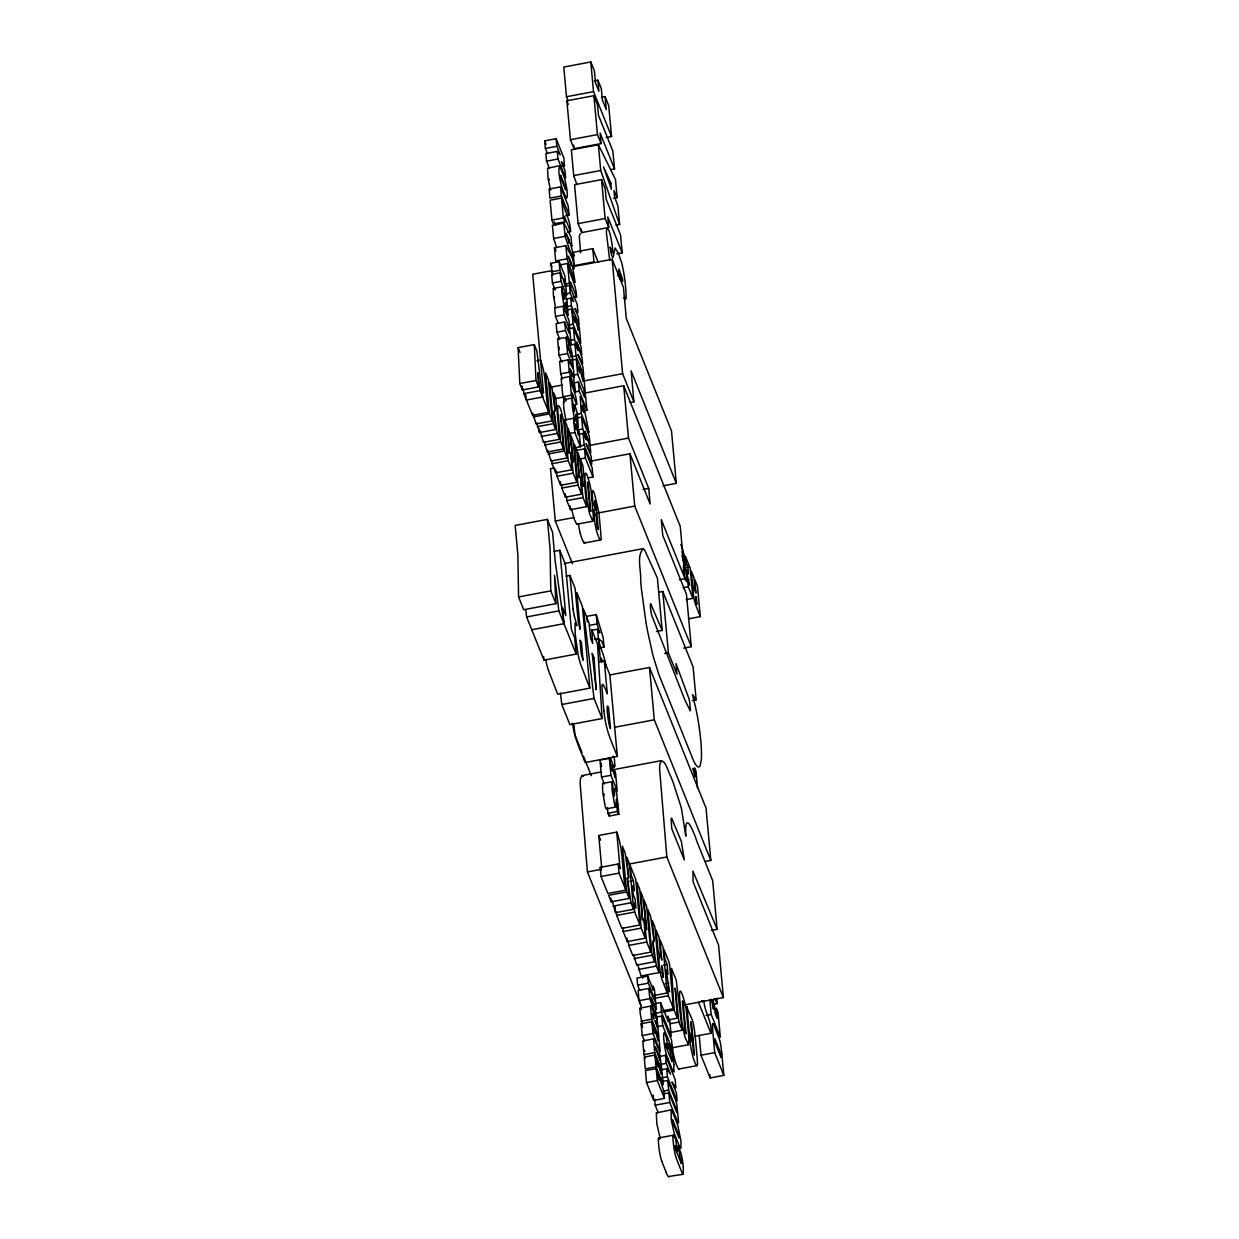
<?xml version="1.0" encoding="UTF-8"?>
<svg xmlns="http://www.w3.org/2000/svg" width="1239" height="1239" viewBox="0 0 1239 1239"><rect width="100%" height="100%" fill="white"/><g stroke="black" fill="none" stroke-linecap="round" stroke-linejoin="round"><path stroke-width="1.5" d="M559.099 347.09L559.378 349.413M567.648 345.619L569.057 350.575L568.593 347.4A12.297 1.688 79.3 0 0 568.066 345.991L567.834 345.433M672.514 1119.855L673.056 1122.968A24.734 3.407 79.3 0 0 673.722 1124.702L678.554 1136.752A32.741 4.507 79.3 0 0 679.065 1137.929L678.864 1135.311A32.353 4.445 79.3 0 0 678.12 1133.375L673.443 1121.713A26.329 3.624 79.3 0 0 672.762 1120.087L672.607 1119.839M554.391 296.973L554.452 297.98M568.051 315L567.028 300.69L564.55 292.931L564.117 296.353A94.118 12.948 79.3 0 0 564.086 297.825A13.552 1.859 79.3 0 1 564.024 299.28L563.048 295.3M614.064 767.111L614.776 766.012M652.194 1013.781L653.851 1019.139L653.387 1016.445A10.47 1.44 79.3 0 0 652.984 1015.33L652.287 1013.75M609.65 814.658L609.402 816.098L618.942 814.131L616.511 791.814A12.003 1.657 79.3 0 0 615.69 789.63L614.792 788.422L614.451 794.478A19.282 2.648 79.3 0 1 614.405 796.104L612.035 781.716L612.051 788.5A44.604 6.133 79.3 0 0 612.298 791.287L614.652 804.932A12.777 1.75 79.3 0 0 615.117 806.124L615.737 807.069A7.217 0.991 79.3 0 0 616.062 806.295L616.387 799.217L617.688 804.529M569.816 350.652L569.816 350.885A12.886 1.766 79.3 0 0 569.955 352.805L571.535 356.77A12.251 1.688 79.3 0 0 571.349 354.927L570.219 351.318A6.257 0.867 79.3 0 0 569.955 350.73L569.94 350.699M560.493 414.786L560.477 415.53A30.201 4.151 79.3 0 0 560.709 418.395L563.513 448.983L547.328 452.034L544.184 441.394M682.472 1001.189L682.472 1002.428A43.195 5.947 79.3 0 0 682.735 1005.526L684.733 1027.441A37.34 5.142 79.3 0 0 685.028 1030.368L685.848 1033.93L685.926 1032.366A35.637 4.894 79.3 0 0 685.709 1029.872L683.634 1007.183A44.155 6.071 79.3 0 0 683.417 1004.999L682.55 1001.174M573.239 407.786L574.292 411.673M714.795 1038.948L714.748 1039.475A17.052 2.339 79.3 0 0 714.965 1042.386L720.974 1057.301L719.735 1050.842A28.497 3.918 79.3 0 0 719.224 1049.526L715.6 1040.497A22.457 3.082 79.3 0 0 715.011 1039.103L715.011 1039.118M565.805 189.861L565.402 187.228A22.008 3.02 79.3 0 0 564.705 185.385M661.765 965.955L661.812 967.953A26.933 3.702 79.3 0 0 661.905 969.146L662.122 971.5A11.383 1.564 79.3 0 0 662.23 972.522M590.678 511.397L590.662 510.329A29.659 4.073 79.3 0 0 590.445 507.866L588.587 487.469A39.694 5.452 79.3 0 0 588.386 485.502L587.549 482.079L587.534 483.009A35.946 4.941 79.3 0 0 587.782 485.982L589.578 505.682A31.316 4.306 79.3 0 0 589.857 508.517L590.554 511.475M594.983 500.633L594.968 501.594A34.8 4.786 79.3 0 0 595.247 504.985L595.711 510.112L592.118 510.793M625.912 297.794L625.571 299.203A13.366 1.843 79.3 0 1 624.781 299.157L623.914 297.716M617.626 275.693L618.989 268.987L622.551 279.255A5.653 0.774 79.3 0 1 622.659 280.479L622.582 281.439L619.097 273.447L619.608 278.961M577.157 523.508L576.755 524.252L592.985 521.185L593.342 516.307A63.499 8.735 79.3 0 0 593.171 514.139L591.468 495.399A55.166 7.589 79.3 0 0 591.173 492.673C591.607 489.513 584.901 463.076 584.854 477.309A63.499 8.735 79.3 0 0 585.025 479.462L586.744 498.217M668.936 1176.461L683.262 1174.278L683.308 1166.689M563.064 295.331L563.745 296.957L561.902 286.813L561.902 292.373A34.413 4.739 79.3 0 0 562.119 294.712L564.179 306.389A12.607 1.735 79.3 0 0 564.612 307.489L565.185 308.403A6.288 0.867 79.3 0 0 565.48 307.845C564.519 293.008 569.088 312.894 565.929 304.453L567.028 313.312A10.16 1.394 79.3 0 0 567.973 315.155M684.284 572.945L683.618 567.601A19.654 2.71 79.3 0 0 683.293 566.316M694.336 1054.807L694.351 1053.739A36.132 4.971 79.3 0 0 694.072 1050.502L692.074 1028.602A32.106 4.414 79.3 0 0 691.796 1025.737L690.851 1021.865M580.224 396.635L581.277 413.439L588.928 432.457C586.976 422.623 585.009 412.897 583.073 402.969A16.308 2.246 79.3 0 0 582.299 400.832L580.425 396.635M561.902 286.813L553.337 288.439L553.337 293.999A34.413 4.739 79.3 0 0 553.554 296.322L555.63 308.015M654.13 1013.92L654.037 1014.168A9.881 1.363 79.3 0 0 654.022 1015.841A9.773 1.347 79.3 0 0 653.836 1014.385L652.581 1009.274A21.884 3.005 79.3 0 0 651.575 1006.873L650.955 1006.053L640.207 1008.081A5.854 0.805 79.3 0 0 639.943 1009.646L640.052 1011.318A59.58 8.193 79.3 0 0 640.269 1013.936L642.36 1024.792M679.235 1068.622L678.972 1068.963A14.822 2.044 79.3 0 1 677.934 1068.126L677.021 1066.237A28.76 3.949 79.3 0 1 676.509 1064.951L676.014 1063.589A17.547 2.416 79.3 0 1 674.372 1058.029L673.629 1054.823A10.717 1.471 79.3 0 1 672.715 1049.975L672.25 1046.428M690.789 1021.881L690.743 1022.965A26.561 3.655 79.3 0 0 691.006 1026.248L692.756 1040.14L689.101 1031.034L686.855 1006.533C688.28 1012.944 693.035 1018.179 693.964 1027.363A13.985 1.92 79.3 0 1 694.816 1032.97A47.407 6.52 79.3 0 1 695.249 1036.997L696.798 1053.8A96.859 13.319 79.3 0 1 697.263 1059.345L697.48 1062.845A9.478 1.301 79.3 0 1 697.371 1064.766L696.984 1065.571M557.937 338.51L567.106 337.519A12.266 1.688 79.3 0 1 567.447 338.293A6.985 0.96 79.3 0 1 567.787 339.238L568.453 342.196A15.968 2.199 79.3 0 1 568.856 345.232A19.096 2.633 79.3 0 1 568.794 343.807L568.995 342.119L571.845 352.31A54.748 7.527 79.3 0 1 572.17 355.485L573.301 367.735L567.586 353.518L566.765 344.504A42.56 5.854 79.3 0 1 566.331 339.114M578.272 427.47L577.374 413.439L574.85 405.37L574.416 408.793A94.118 12.948 79.3 0 0 574.385 410.248A13.552 1.859 79.3 0 1 574.307 411.72M611.973 781.716L602.557 783.482L602.634 790.281A44.604 6.133 79.3 0 0 602.882 793.053L605.236 806.697A12.777 1.75 79.3 0 0 605.701 807.905L606.32 808.85L615.737 807.069M566.595 336.807L566.517 336.853A8.023 1.1 79.3 0 0 566.362 339.192M668.642 1177.05L667.651 1175.718A49.916 6.861 79.3 0 1 666.164 1172.28M671.12 1109.896L671.259 1119.979L674.109 1132.942A52.503 7.217 79.3 0 0 674.744 1134.614L679.189 1145.688A45.471 6.257 79.3 0 0 679.87 1147.237L680.923 1148.228L680.985 1141.32L677.779 1125.26A52.503 7.217 79.3 0 0 677.144 1123.587L672.7 1112.514A45.471 6.257 79.3 0 0 672.018 1110.965L671.12 1109.896L656.298 1112.916L656.856 1123.866L659.551 1135.683A52.503 7.217 79.3 0 0 660.186 1137.371L660.449 1138.052M565.604 196.784A37.247 5.126 79.3 0 0 566.331 198.488C568.902 196.072 565.836 183.326 564.365 177.673A42.126 5.792 79.3 0 0 563.668 175.799L560.57 168.117A37.247 5.126 79.3 0 0 559.842 166.429C557.271 169.402 560.322 181.452 561.809 187.244A42.126 5.792 79.3 0 0 562.506 189.118L565.604 196.8M600.992 772.005L582.082 775.568L580.58 778.34A39.338 5.405 79.3 0 0 580.177 784.101L587.425 871.931L641.09 1005.418M711.465 930.381L717.133 929.312L712.688 880.697L696.938 841.544C693.143 829.929 684.207 808.912 685.817 836.155L681.342 807.828L673.18 782.49A230.191 31.656 79.3 0 0 670.702 776.295C668.828 773.554 663.887 755.016 660.015 763.379A39.338 5.405 79.3 0 0 659.613 769.125L666.845 856.954L723.375 997.565L683.665 1005.061M656.515 631.518L662.184 630.45L657.398 578.117L644.776 550.271A46.648 6.412 79.3 0 0 643.289 548.846C636.196 555.877 641.399 570.885 640.656 580.41A119.021 16.37 79.3 0 0 641.399 588.85L646.092 623.232A59.364 8.162 79.3 0 0 647.672 631.642L652.999 655.617L658.9 674.62L693.484 760.622A68.362 9.401 79.3 0 0 698.362 766.972A53.943 7.419 79.3 0 0 700.128 765.702L701.305 759.693A58.558 8.054 79.3 0 0 700.624 739.017L699.477 729.213A40.113 5.514 79.3 0 0 695.683 707.825L692.524 694.63L696.132 699.849L692.338 700.577M576.693 524.252L574.029 518.909L571.52 508.702M688.481 1044.725L688.915 1038.855A76.926 10.578 79.3 0 0 688.745 1036.873L686.84 1015.995A61.392 8.441 79.3 0 0 686.53 1012.975C687.103 1009.398 679.204 979.337 679.514 996.28A76.926 10.578 79.3 0 0 679.669 998.262L681.589 1019.139A61.392 8.441 79.3 0 0 681.899 1022.16L684.764 1036.594L688.481 1044.725L672.266 1047.776M559.269 165.794L547.561 168.241L548.087 178.679L550.348 189.397A42.126 5.792 79.3 0 0 550.674 190.248M594.302 80.876L597.895 80.194L598.917 91.314L595.494 82.812L594.41 70.933L590.802 61.95L563.776 67.045L566.502 96.735L567.942 100.328M566.502 96.735L593.512 91.64L611.555 136.507L606.15 137.529M614.529 168.953L600.094 133.053L601.054 143.585L574.044 148.68L570.436 139.697L566.873 100.793L593.884 95.697L597.492 104.68L598.468 115.258L612.887 151.143L614.529 168.953L610.92 169.619M601.519 97.339L605.112 96.657L608.721 105.64L611.555 136.507M547.437 153.59L545.377 148.463L544.68 140.843L556.125 138.691L563.776 157.709L564.504 165.685L561.236 166.305M570.436 139.697L597.446 134.602L601.054 143.585M545.377 148.463L556.822 146.295L560.276 154.86L557.287 151.406L545.841 153.559L546.538 161.178L549.311 168.086M613.553 198.333L617.146 197.651L615.489 179.454L598.375 144.777L571.365 149.857L573.719 175.597L576.863 184.596M546.538 161.178L557.984 159.01L565.634 178.029L564.938 170.424L561.468 161.782L564.504 165.685M573.719 175.597L600.729 170.502L619.608 224.46L616 225.142M569.026 214.997L568.19 205.891L560.539 186.872L549.094 189.025L549.915 198.132L561.375 195.979L569.026 214.997L565.743 215.617M622.21 252.849L620.569 235.054L606.15 199.154L605.174 188.591L601.565 179.609L574.555 184.704L578.117 223.609L581.726 232.591L608.736 227.496L607.776 216.964L622.21 252.849L616.805 253.871M570.544 231.585C570.482 219.706 563.683 209.437 561.561 198.054L550.116 200.207L551.928 220.108L553.461 223.918L564.922 221.766L564.426 216.376L570.544 231.585L567.261 232.204M551.928 220.108L563.389 217.956L564.922 221.766M567.121 258.812L555.676 260.964L554.468 247.8L565.913 245.647L567.121 258.812L575.19 282.477L572.914 269.095L572.619 265.827L573.936 268.77L572.279 250.557L570.559 243.34L571.876 246.267L571.024 236.959L563.869 223.144L552.408 225.312L553.616 238.477L556.714 247.568M578.117 223.609L605.128 218.513L608.736 227.496M553.616 238.477L565.061 236.308L573.13 259.973M592.769 248.652L593.977 261.878L574.277 265.595L573.053 252.353L592.769 248.652L598.267 262.327M552.764 275.244L550.627 263.318L559.176 261.692L564.891 275.91L565.681 284.459L563.28 278.481L563.513 281.036L565.913 287.014L566.688 295.548L560.973 281.33L560.198 272.797L551.634 274.408L552.424 282.941L555.273 290.05M559.378 265.007L567.555 263.458C569.677 274.857 576.476 285.109 576.522 296.988L573.254 297.608M551.618 270.675L532.708 274.253L543.534 392.949L541.861 388.798L542.605 397.007L526.42 400.058L525.661 394.56M572.418 266.757L612.143 259.276L623.449 287.417L626.299 318.5L671.507 430.971L676.308 483.318L663.066 485.812M551.401 271.852L559.966 270.241L562.243 277.877L560.198 272.797M552.424 282.941L560.973 281.33M564.457 284.289L569.367 283.359L570.9 287.169L570.405 281.78L576.522 296.988M564.659 286.379L569.568 285.466L577.219 304.484L577.947 312.46L574.896 308.557L578.381 317.199L579.078 324.804L571.427 305.785L570.73 298.181L565.82 299.11M565.356 293.999L570.265 293.07L573.703 301.635L570.73 298.181M563.265 306.234L564.039 314.783L569.754 329.001L568.98 320.452L563.265 306.234L554.7 307.861L555.475 316.394L558.34 323.503M566.517 306.714L571.427 305.785M566.812 309.936L571.721 309.007L573.812 318.903L575.252 322.512L574.741 316.812L578.396 330.302L577.777 323.627L579.31 327.421L580.75 343.218L573.115 324.2L571.721 309.007M555.475 316.394L564.039 314.783M564.705 322.032L565.48 330.581L571.194 344.798L569.94 331.061L568.794 328.227L569.274 333.415L564.705 322.032L556.141 323.658L556.931 332.191L559.78 339.3M568.205 325.129L573.115 324.2M568.531 328.784L573.44 327.855L581.091 346.874L581.819 354.834L576.662 341.995L582.113 358.009L582.624 363.662L577.885 354.447L582.934 367.007L583.662 374.968L576.011 355.949L574.942 344.163L570.033 345.092M556.931 332.191L565.48 330.581M523.245 388.891L523.849 393.63L532.569 415.328L548.753 412.277L540.034 390.579L537.865 372.722L538.562 386.94L522.378 389.991L519.807 383.563L518.088 347.648L534.272 344.597L536.874 351.071L542.605 397.007M571.256 340.322L574.524 339.703L578.288 350.668L574.942 344.163M558.402 338.851L558.03 338.433A8.023 1.1 79.3 0 0 557.798 340.802A42.56 5.854 79.3 0 0 558.216 346.161L559.021 355.128L567.586 353.518M536.936 360.812L540.529 360.131C546.848 376.656 544.959 395.148 548.753 412.277M571.117 356.878L576.011 355.949M568.159 359.852L569.29 372.196L575.407 390.765L573.254 375.82L574.23 377.91L573.44 369.191L568.159 359.852L559.61 361.463L560.74 373.806L562.398 378.871M571.411 360.1L576.321 359.171L578.396 369.052L579.852 372.66L579.325 366.976L582.98 380.466L582.376 373.775L583.91 377.585L585.35 393.382L577.699 374.348L576.321 359.171M560.74 373.806L569.29 372.196M519.807 383.563L535.991 380.512L538.562 386.94M572.79 375.278L577.699 374.348M576.662 404.394C576.785 394.529 571.287 386.01 569.692 376.563L561.128 378.174L562.847 396.836L563.993 399.686L572.542 398.06L572.093 393.011L576.662 404.394L573.239 405.029M550.736 387.203L562.088 385.066M582.888 381.147L622.613 373.667L633.919 401.808L630.14 402.52M573.502 383.021L578.412 382.092L584.529 397.316L584.018 391.772L585.551 395.582L586.899 410.233L583.615 410.837M523.849 393.63L540.034 390.579M574.338 392.128L579.248 391.199L586.899 410.233M562.847 396.836L571.411 395.226L572.542 398.06M555.63 398.555L563.187 397.13M584.003 393.212L623.713 385.716L680.242 526.343L685.028 578.69L679.359 579.759M533.219 416.939L549.404 413.888L552.207 420.873L536.022 423.924L532.878 413.207M576.367 414.368L581.277 413.439M573.688 448.007L580.533 446.721L579.171 431.915L578.04 429.066L578.613 435.338L575.779 424.172L576.259 429.499L575.175 426.805L573.518 418.255L564.953 419.882L565.278 423.428M576.708 418.023L581.618 417.094L589.268 436.113L589.996 444.073L584.823 431.249L590.275 447.248L590.802 452.901L586.062 443.701L591.111 456.246L591.839 464.207L584.188 445.188L583.104 433.402L579.837 434.022M537.153 426.727L553.337 423.676L555.692 429.515L539.507 432.566L536.812 422.995M541.071 436.484L557.256 433.433L559.61 439.287L543.425 442.338L540.266 430.893M577.792 429.871L582.702 428.942L586.465 439.922L583.104 433.402M569.677 433.464L574.819 432.504L580.533 446.721M544.51 445.033L560.694 441.998L563.513 448.983M579.279 446.117L584.188 445.188M588.788 445.56L628.514 438.064L648.725 488.352L650.15 504.025L629.939 453.737L590.229 461.218M548.134 454.032L564.318 450.981L567.121 457.981L550.937 461.032L547.777 450.191M574.71 450.702L584.529 448.843L592.165 467.862L593.001 476.969L588.091 477.898M552.021 463.727L568.205 460.676L571.86 469.782L555.676 472.833L552.021 463.727L551.68 460.01M578.814 459.189L585.35 457.95L593.001 476.969M554.282 467.986L550.503 468.714L555.304 521.046L572.464 563.776M557.054 476.256L573.239 473.205L576.878 482.25L560.694 485.301L557.054 476.256L556.45 471.223M561.825 488.104L578.009 485.053L581.664 494.144L565.48 497.195L561.825 488.104L561.484 484.372M566.858 500.633L583.042 497.582L586.682 506.627L570.498 509.663L566.858 500.633L566.331 496.189M643.041 489.42L648.725 488.352M531.748 629.737L563.962 623.666L555.273 561.809L552.563 532.259L547.375 519.373L515.176 525.444L517.871 554.995L518.568 596.935L523.71 609.712L555.908 603.641L554.53 575.345L558.835 610.889L576.181 654.068L543.967 660.139L526.621 616.96L525.816 610.533M555.304 521.046L574.215 517.484M596.904 513.209L634.74 506.085L691.254 646.696L683.696 648.121M584.312 543.023L600.497 539.972M554.127 551.37L559.811 550.302L565.402 564.21L571.38 629.505L574.695 637.729L576.181 654.068M565.092 563.358L642.638 548.753M566.13 576.166L569.925 575.438L575.113 588.37L578.272 621.993L580.177 629.397L576.816 592.598L582.407 606.506L589.872 688.125L557.674 694.196L548.242 669.865A16.912 2.323 79.3 0 1 545.919 660.79L545.749 659.969M518.568 596.935L550.782 590.864L555.908 603.641M684.517 567.896L687.924 567.245L688.528 573.889L686.778 569.522L687.304 575.268L689.581 585.335L687.707 580.688L688.264 586.728L692.926 598.344L686.127 599.63M685.663 580.27L689.054 579.62M526.621 616.96L558.835 610.889M658.993 592.196L662.772 591.483L693.112 666.969L696.132 699.849M683.154 587.689L688.264 586.728M598.391 648.121L604.043 647.052L603.176 637.62L596.222 614.559L586.806 616.325L587.317 621.947M589.547 625.339L597.074 623.914L598.236 627.832A80.086 11.012 79.3 0 0 599.815 632.928L597.554 629.226L591.917 630.295M688.373 618.85L700.267 616.604L697.511 586.434L694.707 579.465L695.962 593.063A12.173 1.673 79.3 0 1 695.528 591.917M594.658 639.309L598.422 638.596L601.767 641.399L604.043 647.052M598.592 661.982L604.276 660.914L609.867 674.821L617.347 756.456L585.133 762.527L579.496 748.526A117.751 16.2 79.3 0 1 578.675 746.436L576.212 739.544A27.955 3.841 79.3 0 1 575.531 737.313L574.369 733.023A13.381 1.843 79.3 0 1 573.657 729.895A16.912 2.323 79.3 0 1 572.464 723.158M664.6 653.495L668.379 652.783L676.974 674.155L676.014 663.577L689.07 698.935A8.487 1.162 79.3 0 1 689.736 702.42L690.402 709.993A7.372 1.022 79.3 0 1 690.216 710.783L684.857 699.911L651.637 615.102A7.14 0.976 79.3 0 1 651.079 612.267L650.599 608.721A14.543 1.998 79.3 0 1 650.444 606.831L650.429 604.307A6.985 0.96 79.3 0 1 650.676 603.734L662.184 630.45M609.789 674.945L649.499 667.465L706.029 808.076L710.83 860.424L705.146 861.492M561.809 704.511L594.023 698.44L602.108 718.558L569.894 724.629L561.809 704.511L560.446 693.081M614.575 727.293L654.3 719.813L710.83 860.424M609.371 758.299L610.935 775.289L617.208 790.916L615.597 773.244L614.343 770.116L615.024 777.596L611.865 764.819L612.438 771.185L611.261 768.226L609.371 758.299L599.97 760.065L601.519 777.054L604.307 784.008M612.329 769.868L661.502 760.607M601.519 777.054L610.935 775.289M607.42 807.58L607.946 813.264L617.363 811.483L617.765 812.505M601.72 868.152L598.731 835.489L616.743 832.097C623.775 850.481 621.668 871.063 625.896 890.113L607.884 893.505L601.054 876.515L600.218 867.377L618.215 863.986L620.073 868.601L616.743 832.097M587.425 871.931L600.652 869.437M629.025 864.079L666.845 856.954M601.054 876.515L619.051 873.123L625.896 890.113M629.846 881.394L633.439 880.712L634.353 890.748L632.401 885.885L633.206 894.573L635.158 899.421L635.948 908.079L633.857 902.89L634.693 912.028L639.913 924.991L621.901 928.383L616.681 915.42L616.356 911.765M629.226 898.414L626.609 891.91L608.597 895.301L611.214 901.806L629.226 898.414L627.337 877.862L630.976 902.766L633.594 909.271L615.582 912.663L612.19 900.83M612.964 906.158L630.976 902.766M616.681 915.42L634.693 912.028M623.155 931.511L641.167 928.104L645.225 938.233L627.228 941.625L623.155 931.511L622.814 927.701M628.762 945.434L646.758 942.043L650.816 952.11L632.804 955.501L628.762 945.434L628.235 941.16M634.058 958.63L652.07 955.223L654.672 961.727L636.676 965.119L633.702 954.82M638.426 969.487L656.438 966.095L659.04 972.6L641.043 975.991L637.651 964.143M663.485 965.088L667.093 964.407L668.007 974.443L666.055 969.579L669.587 991.773L667.511 986.585L668.348 995.722L673.551 1008.685L662.757 1010.73M647.734 976.069L648.369 983.162L655.555 1001.004L654.502 989.62L653.077 986.043L653.464 990.348L647.734 976.069L636.985 978.098L637.636 985.175L639.773 990.534M637.636 985.175L648.369 983.162M665.204 983.797L668.797 983.131M648.849 988.412L649.794 998.649L657.289 1020.1L655.292 1009.15L655.059 1006.61L656.314 1009.444L655.663 1002.212L648.849 988.412L638.116 990.441L639.045 1000.663L641.554 1007.818M654.626 995.351L667.232 992.966L663.066 947.324L659.938 939.549L661.812 960.132A13.443 1.843 79.3 0 1 661.595 959.544L660.573 954.402A39.106 5.374 79.3 0 1 660.372 952.357L658.978 937.195L656.081 929.962L657.522 945.574A52.053 7.155 79.3 0 0 657.723 947.665L657.878 948.95A9.014 1.239 79.3 0 0 658.529 952.621C660.263 959.234 658.683 954.711 659.009 961.882A45.92 6.319 79.3 0 0 659.179 963.865L660.387 972.878A9.819 1.347 79.3 0 0 661.967 979.414L667.232 992.966M639.045 1000.663L649.794 998.649M653.929 998.433L668.348 995.722M655.152 1003.605L660.604 1002.583L668.394 1021.927L667.852 1016.088L669.803 1020.936L671.213 1036.377L661.487 1012.17L660.604 1002.583M656.02 1013.208L661.487 1012.17M663.283 1012.031L674.078 1010.002L677.377 1018.195L668.379 1019.898M713.834 1004.24L717.257 1003.59L716.762 998.2M656.376 1017.064L661.843 1016.026L671.569 1040.218L672.452 1049.82L662.726 1025.629L661.843 1016.026M640.935 1021.23L651.668 1019.201L658.854 1037.043L658.203 1029.965L655.121 1020.719M644.388 1040.899L642.236 1035.541L641.152 1023.739L651.9 1021.71L653.774 1030.012L655.137 1033.388L654.734 1028.959L658.079 1040.714L657.599 1035.51L659.04 1039.087L660.155 1051.353L652.984 1033.512L651.9 1021.71M706.06 1015.469L711.201 1014.493L720.339 1037.229L718.078 1012.635L716.25 1008.081L717.211 1018.489L715.197 1013.487L714.392 1004.628L712.642 1000.307L713.463 1009.166L711.201 999.176M669.927 1023.755L678.926 1022.067L682.224 1030.259L669.618 1032.645M657.259 1026.666L662.726 1025.629M642.236 1035.541L652.984 1033.512M694.893 1036.315L710.969 1033.28C712.394 1021.494 704.325 1012.015 703.876 1000.663M643.18 1040.806A6.505 0.898 79.3 0 0 643.01 1043.13L643.103 1044.663A65.497 9.014 79.3 0 0 643.382 1048.055L643.986 1054.575L654.734 1052.561L661.905 1070.403L659.303 1051.415A42.807 5.885 79.3 0 0 658.389 1049.015L655.09 1040.822A30.805 4.244 79.3 0 0 654.455 1039.351M654.951 1055.055L644.218 1057.084L645.287 1068.901L656.035 1066.872L663.206 1084.714L662.091 1072.432L660.65 1068.87L661.13 1074.058L657.785 1062.319L658.188 1066.748L656.825 1063.356L654.951 1055.055L656.035 1066.872M659.984 1056.371L665.436 1055.349L675.162 1079.541L675.936 1087.95L671.972 1081.941L676.401 1092.953L677.129 1100.975L667.403 1076.784L666.675 1068.746L661.208 1069.784M700.995 1055.225L714.686 1052.639L723.824 1075.375L710.133 1077.961L700.995 1055.225L699.214 1035.277M660.712 1064.394L666.179 1063.372L670.562 1074.259L666.675 1068.746M656.19 1068.591L645.442 1070.604L646.541 1082.607L653.727 1100.449L664.46 1098.42L663.825 1091.342L659.04 1076.072L659.442 1080.454L658.079 1077.063L656.19 1068.591L657.289 1080.578L664.46 1098.42M678.817 1069.04L696.829 1065.633M661.936 1077.806L667.403 1076.784M646.541 1082.607L657.289 1080.578M662.276 1081.523L667.744 1080.501L674.976 1098.528A40.608 5.591 79.3 0 1 675.689 1100.418L675.828 1100.805A10.051 1.378 79.3 0 1 676.881 1104.723L678.616 1122.766A9.757 1.347 79.3 0 1 677.656 1121.945L677.578 1121.775A55.383 7.62 79.3 0 1 676.99 1120.412L669.757 1102.462L668.874 1092.86L663.407 1093.882M663.159 1091.125L668.626 1090.103L675.875 1108.146A25.322 3.485 79.3 0 1 676.633 1110.129L676.881 1112.637A25.167 3.454 79.3 0 1 676.169 1110.98L668.874 1092.86M654.657 1099.442L655.183 1105.203L669.757 1102.462M658.885 1137.913L673.458 1135.172M582.082 775.568L583.507 776.141M656.546 1112.653L657.32 1113.427M683.154 1174.309L682.209 1172.977A49.916 6.861 79.3 0 1 680.738 1169.539L677.175 1160.68A42.111 5.792 79.3 0 1 676.293 1158.326A10.377 1.425 79.3 0 1 675.147 1154.144A14.047 1.936 79.3 0 1 673.35 1142.838A17.532 2.416 79.3 0 1 672.978 1136.442M592.939 521.201L589.594 513.906L587.023 500.943A55.166 7.589 79.3 0 1 586.744 498.217M640.207 1008.081L640.842 1008.902A21.884 3.005 79.3 0 1 641.213 1009.754M553.337 288.439L553.926 289.337M617.657 804.669L616.495 802.02L617.363 811.483M661.827 965.955L661.92 966.064A9.587 1.316 79.3 0 1 662.462 967.272L663.392 977.385M595.061 500.618L595.928 504.087A31.3 4.306 79.3 0 1 596.222 507.092L597.972 526.157A29.69 4.089 79.3 0 1 598.251 529.502L597.26 526.792A35.652 4.91 79.3 0 1 596.981 523.973M694.243 1054.823L693.344 1050.842A46.881 6.443 79.3 0 1 693.097 1048.24L692.632 1043.145L689.504 1035.37L689.674 1037.353A48.91 6.722 79.3 0 0 690.262 1043.021L690.743 1046.583A10.717 1.471 79.3 0 0 691.641 1051.415L692.384 1054.606A17.547 2.416 79.3 0 0 694.026 1060.15L694.521 1061.56A28.76 3.949 79.3 0 0 695.033 1062.845L695.946 1064.75A14.822 2.044 79.3 0 0 696.922 1065.648M580.533 233.675L579.48 235.425A26.019 3.578 79.3 0 0 579.403 238.136L580.595 252.771M654.378 1013.936L654.517 1014.168A22.55 3.098 79.3 0 1 654.951 1015.175L657.398 1021.23L658.002 1027.812L655.617 1021.881M560.57 414.771L561.236 417.558A29.937 4.12 79.3 0 1 561.499 420.222L564.318 450.981M684.145 572.96L683.463 570.559A8.425 1.162 79.3 0 1 683.308 569.088M664.414 1033.187L665.064 1034.333A47.702 6.567 79.3 0 1 666.35 1037.337L668.146 1049.216L666.458 1045.004A32.09 4.414 79.3 0 0 665.808 1043.455L666.024 1046.475A26.716 3.671 79.3 0 0 666.861 1048.659L671.383 1059.934A28.172 3.872 79.3 0 0 672.065 1061.544M673.784 1135.389L674.419 1136.55A47.702 6.567 79.3 0 1 675.704 1139.539L677.501 1151.418L675.813 1147.206A32.09 4.414 79.3 0 0 675.162 1145.672L675.379 1148.692M659.21 1138.145L659.737 1139.059M573.332 407.739L574.029 409.381L572.248 399.268L572.201 404.812A34.413 4.739 79.3 0 0 572.403 407.135L574.478 418.828A12.607 1.735 79.3 0 0 574.896 419.913L575.469 420.826A6.288 0.867 79.3 0 0 575.779 420.269C574.803 405.432 579.372 425.302 576.212 416.877L577.328 425.736A10.16 1.394 79.3 0 0 578.257 427.579M714.454 998.742L717.257 1003.59M713.261 1024.034L713.633 1024.777A60.696 8.348 79.3 0 1 714.748 1027.425L718.109 1035.773A55.832 7.682 79.3 0 1 718.806 1037.539L719.813 1040.543A6.303 0.867 79.3 0 1 720.68 1044.57A29.782 4.089 79.3 0 1 721.795 1053.831M565.913 245.647L573.084 259.462M554.468 247.8L556.063 250.867M604.013 793.734L604.028 795.856M672.065 1061.529L671.801 1058.416A31.316 4.306 79.3 0 0 670.965 1056.232L668.859 1043.563L669.246 1044.508A74.665 10.268 79.3 0 1 670.113 1046.723L671.461 1050.657A10.562 1.456 79.3 0 1 672.87 1056.975A15.348 2.106 79.3 0 1 673.923 1064.44M680.784 544.417L681.806 546.91M617.146 197.651L614.002 190.543L614.575 196.908L617.92 206.046L619.608 224.46M564.365 402.102L563.621 400.863L563.637 406.423A34.413 4.739 79.3 0 0 563.838 408.746L565.913 420.439M597.895 80.194L601.333 88.728L602.355 99.863L606.32 109.729L605.112 96.657M566.873 100.793L568.314 104.386M544.68 140.843L546.058 144.297M676.308 483.318L631.085 370.848L633.919 401.808M573.053 252.353L574.431 255.776M554.329 221.92L555.692 225.297M687.924 567.245L685.864 562.134L685.322 556.094L690.169 568.174L692.926 598.344M685.028 578.69L661.285 519.621L662.726 535.294L686.468 594.348L691.254 646.696M700.267 616.604L695.559 604.57A9.277 1.27 79.3 0 1 694.212 599.537A5.746 0.79 79.3 0 1 694.01 598.422L693.313 593.28A22.395 3.082 79.3 0 1 693.19 591.979L693.205 588.788L694.243 590.461A23.278 3.206 79.3 0 1 693.654 588.618L692.988 586.14A5.963 0.821 79.3 0 1 692.446 583.461L692.384 582.81A34.351 4.724 79.3 0 1 692.105 580.115L691.254 570.885L693.855 577.343L694.769 587.379A17.733 2.447 79.3 0 0 694.94 588.974L695.528 591.917M550.627 263.318L552.052 266.865M582.113 406.253L582.702 407.724A7.403 1.022 79.3 0 1 583.244 409.211L583.677 412.2M581.757 407.585L583.693 412.293M559.021 355.128L561.887 362.237M564.829 397.874L566.13 401.126M595.711 510.112L592.753 501.532A87.737 12.065 79.3 0 1 592.505 498.62L592.165 493.091M694.754 768.041L695.977 771.076L697.526 788.097M518.088 347.648L520.039 352.495M717.133 929.312L692.957 871.141L693.097 881.827L718.589 945.218L723.375 997.565M598.422 638.596C599.877 648.338 605.437 657.088 605.871 667.078M602.603 661.533L601.163 657.971L601.581 662.493M589.872 688.125L580.456 663.794A16.912 2.323 79.3 0 1 578.133 654.719L575.469 636.072A82.146 11.29 79.3 0 1 575.159 632.525L575.051 623.031L576.909 625.71L574.292 615.984M617.347 756.456L611.71 742.44A117.751 16.2 79.3 0 1 610.889 740.364L608.426 733.473A27.955 3.841 79.3 0 1 607.745 731.242L606.583 726.952A13.381 1.843 79.3 0 1 605.871 723.824A16.912 2.323 79.3 0 1 604.4 714.996L603.951 711.171M701.832 1000.57L702.25 1001.608L702.172 1000.771M698.548 1002.382L710.969 1033.28M607.946 813.264L608.364 814.286A10.392 1.425 79.3 0 0 609.387 816.253M582.02 752.584L574.865 734.789L574.013 725.434M583.445 756.146L591.328 775.722M633.439 880.712L631.147 874.997L630.31 865.86L635.731 879.349L639.913 924.991M667.093 964.407L664.801 958.692L663.965 949.57L669.385 963.044L673.551 1008.685M598.731 835.489L600.605 840.166M600.218 867.377L601.442 870.459M641.152 1023.739L642.592 1027.301M644.853 1051.292L644.528 1050.145M643.986 1054.575L645.411 1058.152M655.183 1105.203L658.064 1112.359M666.179 1172.311L662.617 1163.436A42.111 5.792 79.3 0 1 661.734 1161.067M564.69 185.354L561.097 176.403A17.191 2.37 79.3 0 0 560.555 175.133L560.833 177.858A16.138 2.215 79.3 0 0 561.36 179.237L565.015 188.343A26.7 3.671 79.3 0 0 565.557 189.629M667.821 1058.478L671.383 1067.368A49.916 6.861 79.3 0 0 672.87 1070.806L673.954 1072.029L673.939 1064.487M608.426 707.423C605.546 700.267 608.132 724.49 610.471 728.578L608.55 707.732M682.069 547.638L684.733 557.442M681.156 1160.618L681.419 1163.731A28.172 3.872 79.3 0 1 680.738 1162.12L676.215 1150.907A26.716 3.671 79.3 0 1 675.379 1148.723M682.1 551.572L683.045 558.789L685.647 565.263L685.461 563.296M549.388 180.011L549.125 179.097M610.192 757.509L610.238 757.664A25.973 3.578 79.3 0 0 611.276 760.436L613.119 765.052A19.839 2.726 79.3 0 0 614.064 767.142M662.788 975.604L662.23 972.522M609.743 260.36L606.429 233.04A26.019 3.578 79.3 0 1 606.491 230.33C609.696 221.688 614.203 257.031 612.469 252.648L611.137 249.333A34.088 4.693 79.3 0 0 610.626 248.094L610.068 247.026L611.539 254.971A21.729 2.989 79.3 0 0 612.407 256.953L612.809 257.573A6.52 0.898 79.3 0 0 612.949 257.666L613.444 256.21A44.759 6.149 79.3 0 0 613.553 255.358L615.117 248.017L618.153 252.911A73.736 10.144 79.3 0 1 619.02 255.048L621.653 262.73A11.461 1.58 79.3 0 1 622.319 265.378L623.651 272.084A27.552 3.794 79.3 0 1 623.929 273.664A33.809 4.646 79.3 0 1 625.695 288.222L625.958 291.428A27.134 3.732 79.3 0 1 625.927 297.856M682.054 555.614L685.415 568.67A7.759 1.069 79.3 0 1 685.926 570.978L686.731 576.398A19.561 2.695 79.3 0 1 686.917 578.567L686.747 581.649L684.764 578.505A38.394 5.281 79.3 0 1 684.517 577.916M642.282 975.774L642.375 976.27A9.819 1.347 79.3 0 0 642.747 978.129M656.438 966.095L652.798 941.175L654.672 961.727M557.256 433.433L553.988 411.054L555.692 429.515M573.13 609.402L569.925 575.438M578.396 523.555L578.721 525.878A11.058 1.518 79.3 0 0 580.193 533.002M646.758 942.043L644.001 918.703L645.225 938.233M583.042 497.582L580.564 476.597L581.664 494.144M573.239 473.205L570.761 452.235L571.86 469.782M682.224 1030.259L676.246 980.126L671.492 968.325L674.078 1010.002M594.023 698.44L583.352 608.86L589.067 623.078L590.709 638.503L592.707 643.475L591.7 629.644L597.492 644.017L602.108 718.558M678.926 1022.067L675.193 988.118L677.377 1018.195M598.824 512.342L594.457 493.633A17.052 2.339 79.3 0 0 592.769 490.876M721.857 1053.986L723.824 1075.375M694.305 768.257L695.094 776.93L692.756 768.397M709.87 999.935L711.201 1014.493M714.686 1052.639L712.657 1029.439A25.973 3.578 79.3 0 1 712.611 1028.525A17.005 2.339 79.3 0 1 712.58 1024.157M709.808 1074.383L710.133 1077.961M662.772 591.483L668.379 652.783M612.143 259.276L622.613 373.667M623.713 385.716L628.514 438.064M629.939 453.737L634.74 506.085M649.499 667.465L654.3 719.813M590.802 61.95L593.512 91.64M593.884 95.697L597.446 134.602M598.375 144.777L600.729 170.502M601.565 179.609L605.128 218.513M659.04 972.6L654.873 926.958L652.256 920.453L654.161 941.206L650.63 916.411L647.889 909.596L652.07 955.223M665.436 1055.349L666.179 1063.372M667.744 1080.501L668.626 1090.103M650.816 952.11L646.634 906.468L643.893 899.669L646.65 929.761L642.747 896.804L640.811 891.987L642.545 920.097L639.727 889.277L636.985 882.478L641.167 928.104M573.719 145.164L574.044 148.68M581.401 229.076L581.726 232.591M651.668 1019.201L651.017 1011.907A59.58 8.193 79.3 0 1 650.8 1009.289L650.692 1007.663A5.854 0.805 79.3 0 1 650.955 1006.068M654.734 1052.561L654.13 1046.026A65.497 9.014 79.3 0 1 653.851 1042.634L653.743 1041.054A6.505 0.898 79.3 0 1 653.929 1038.778L643.242 1040.853A6.505 0.898 79.3 0 1 643.676 1041.147M653.232 1095.137L653.557 1098.683M599.366 517.778L600.729 532.739A46.788 6.427 79.3 0 1 601.008 536.224A11.523 1.58 79.3 0 1 600.9 539.259M633.594 909.271L629.412 863.629L626.795 857.125L628.7 877.878L625.168 853.082L622.427 846.268L626.609 891.91M596.981 523.958L596.331 516.833L593.512 509.849L593.884 513.736A58.589 8.054 79.3 0 0 594.333 518.305L594.906 522.827A11.058 1.518 79.3 0 0 596.377 529.951M604.276 660.914L607.296 693.794L605.794 690.061A55.213 7.589 79.3 0 0 605.128 688.481L603.254 684.873A19.886 2.741 79.3 0 0 602.774 684.408L602.479 684.362A12.39 1.704 79.3 0 0 601.922 686.499L603.207 703.644A109.218 15.023 79.3 0 0 603.951 711.155M556.125 138.691L556.822 146.295M557.287 151.406L557.984 159.01M560.539 186.872L561.375 195.979M561.561 198.054L563.389 217.956M563.869 223.144L565.061 236.308M567.555 263.458L569.367 283.359M569.568 285.466L570.265 293.07M573.44 327.855L574.524 339.703M578.412 382.092L579.248 391.199M581.618 417.094L582.702 428.942M584.529 448.843L585.35 457.95M586.682 506.627L582.919 465.601L580.471 459.499L582.934 486.54L579.434 456.928L577.699 452.591L579.248 477.851L576.708 450.144L574.261 444.042L578.009 485.053M596.222 614.559L597.074 623.914M597.554 629.226L600.45 660.867M618.215 863.986L619.051 873.123M559.176 261.692L559.966 270.241M569.692 376.563L571.411 395.226M573.518 418.255L574.819 432.504M576.878 482.25L573.13 441.239L570.668 435.121L573.146 462.178L569.63 432.55L567.896 428.214L569.444 453.474L566.92 425.782L564.457 419.665L568.205 460.676M615.055 906.963L615.582 912.663M601.225 763.193L601.534 766.6M610.873 898.058L611.214 901.806M563.683 396.31L563.993 399.686M567.121 457.981L564.303 427.362A61.532 8.456 79.3 0 0 564.07 425.085L564.008 424.435A10.826 1.487 79.3 0 0 563.187 419.247C561.995 415.406 560.957 405.819 557.782 405.525A11.166 1.533 79.3 0 0 557.643 408.173M570.157 505.946L570.498 509.663M560.694 441.998L557.922 411.503A45.115 6.21 79.3 0 1 557.689 408.684L557.674 408.235M559.61 439.287L555.862 398.261L553.508 392.422L555.211 411.069L552.052 388.783L549.589 382.665L553.337 423.676M560.353 481.568L560.694 485.301M552.207 420.873L548.459 379.862L545.64 372.862L549.404 413.888M559.811 550.302L565.789 615.597L562.475 607.342L563.962 623.666M534.272 344.597L535.991 380.512M539.166 428.88L539.507 432.566M547.375 519.373L550.085 548.923L550.782 590.864M543.642 656.515L543.967 660.139M613.336 756.379L613.367 757.246A10.454 1.44 79.3 0 1 612.809 756.379M626.996 938.078L627.228 941.625M565.263 493.695L565.48 497.195M555.459 469.318L555.676 472.833M522.208 386.01L522.254 386.971M522.3 387.962L522.378 389.991M574.307 615.953A16.107 2.215 79.3 0 1 573.115 609.356M663.392 977.339A8.1 1.115 79.3 0 1 662.788 975.635M606.599 808.401A7.217 0.991 79.3 0 1 606.32 808.85M618.803 814.472A10.392 1.425 79.3 0 1 617.765 812.412M614.823 766.167A28.853 3.965 79.3 0 0 614.281 758.129A24.873 3.423 79.3 0 0 614.157 756.626M582.516 540.111A19.483 2.679 79.3 0 1 580.193 533.173M584.823 542.775A15.596 2.153 79.3 0 1 582.5 539.987M584.777 542.047A11.523 1.58 79.3 0 1 584.715 542.31M596.377 530.122A19.483 2.679 79.3 0 0 598.7 537.06A15.596 2.153 79.3 0 0 601.008 539.724M598.824 512.342A60.99 8.394 79.3 0 1 599.366 517.763M592.134 492.936A11.74 1.611 79.3 0 1 592.815 491.171M581.772 407.616A7.914 1.084 79.3 0 1 581.633 405.742L581.803 405.587A5.684 0.774 79.3 0 1 582.113 406.268M658.467 1139.415A10.144 1.394 79.3 0 1 659.179 1137.975M658.405 1139.183A17.532 2.416 79.3 0 0 658.745 1145.471A14.047 1.936 79.3 0 0 660.526 1156.994A10.377 1.425 79.3 0 0 661.734 1161.082M673.04 1136.659A10.144 1.394 79.3 0 1 673.753 1135.234M683.278 1166.658A15.348 2.106 79.3 0 0 682.271 1159.193A10.562 1.456 79.3 0 0 680.815 1152.766L679.468 1148.925A74.665 10.268 79.3 0 0 678.6 1146.725L678.213 1145.781L680.319 1158.419A31.316 4.306 79.3 0 1 681.156 1160.602M663.686 1034.457A10.144 1.394 79.3 0 1 664.398 1033.032M663.624 1034.224A17.532 2.416 79.3 0 0 663.949 1040.528A14.047 1.936 79.3 0 0 665.746 1052.035A10.377 1.425 79.3 0 0 666.938 1056.139A42.111 5.792 79.3 0 0 667.821 1058.462M654.006 1038.731A6.505 0.898 79.3 0 1 654.424 1039.118M655.121 1020.704A17.392 2.385 79.3 0 1 655.617 1021.896M564.21 564.024A46.648 6.412 79.3 0 1 564.566 564.334M712.642 1024.39A7.31 1.007 79.3 0 1 713.246 1023.894M684.764 557.488A15.58 2.137 79.3 0 1 685.43 563.203M580.007 640.346L581.168 653.526L583.011 660.248L581.354 642.112A26.716 3.671 79.3 0 0 581.014 641.306L580.007 640.346M655.214 1047.187L660.031 1060.259A6.443 0.883 79.3 0 0 659.938 1059.391L659.473 1057.27A24.16 3.33 79.3 0 0 658.776 1055.458L655.772 1047.962A13.474 1.859 79.3 0 0 655.416 1047.125L655.23 1047.141M671.228 819.846L671.739 828.659L684.3 859.928L681.357 841.374L671.584 818.05A7.945 1.1 79.3 0 0 671.368 818.452L671.228 819.846M695.683 596.702L695.714 597.508A11.91 1.642 79.3 0 0 695.791 598.468L696.318 602.479A7.79 1.069 79.3 0 0 696.984 604.384L696.38 597.771A9.788 1.347 79.3 0 0 695.791 596.47L695.698 596.563M572.263 373.512L569.971 368.85L571.938 374.767A59.797 8.224 79.3 0 0 572.526 376.455L572.263 373.512M569.212 240.211L566.13 233.598L569.073 242.116A80.907 11.12 79.3 0 0 569.506 243.34L569.212 240.211M571.272 262.699L568.19 256.101L571.133 264.619A80.907 11.12 79.3 0 0 571.566 265.843L571.272 262.699M610.842 183.062L603.517 166.924L611.4 189.18L610.842 183.062M653.805 1003.636L650.893 997.225L654.037 1006.068L653.805 1003.636M594.116 658.126L592.18 653.34L596.176 689.736L594.116 658.126"/></g></svg>
